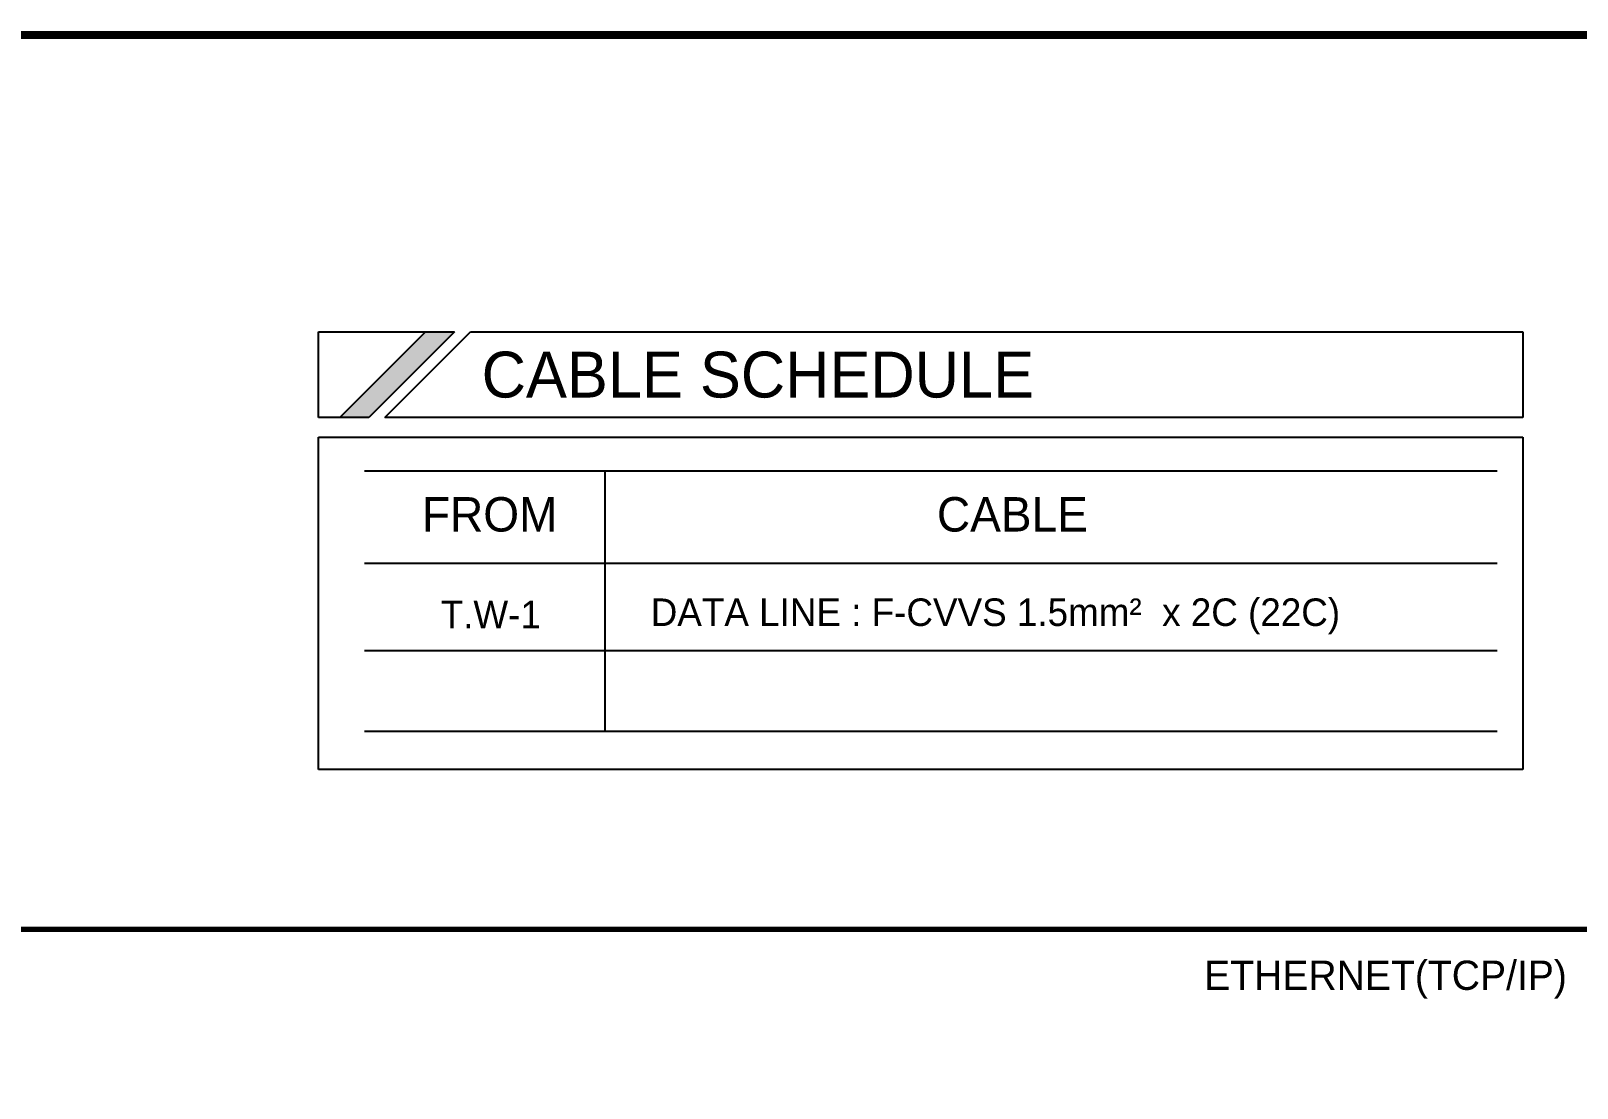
# Model space of a CAD drawing. Header units: millimetres. Extents: x 1282755 to 1285234, y -1758265 to -1757672.
# Drawn here: x 1282953.1 to 1283078.5, y -1758033.1 to -1757947.3 of the extents above; entities that cross this region are included whole.
import ezdxf
from ezdxf.enums import TextEntityAlignment as Align

# ---------------------------------------------------------------- set-up
doc = ezdxf.new("R2010")
doc.units = ezdxf.units.MM
doc.layers.add('MR', color=7, linetype='Continuous')
doc.styles.add('새굴림', font='NGULIM.TTF')

msp = doc.modelspace()

# ---------------------------------------------------------------- hatches: boundary and pattern name
at = {"layer": 'MR'}
msp.add_hatch(color=1, dxfattribs=at).paths.add_polyline_path([(1282987.43, -1757971.68), (1282985.07, -1757971.68), (1282978.11, -1757978.64), (1282980.47, -1757978.64)])

# ---------------------------------------------------------------- linework, layer by layer
at = {"layer": 'MR', "color": 1}
for p, q in [((1282976.38, -1757971.68), (1282987.43, -1757971.68)), ((1282976.38, -1757978.64), (1282976.38, -1757971.68)), ((1282978.11, -1757978.64), (1282985.07, -1757971.68)), ((1282987.43, -1757971.68), (1282980.47, -1757978.64)), ((1282981.78, -1757978.64), (1282988.73, -1757971.68)), ((1282988.73, -1757971.68), (1283074.13, -1757971.68)), ((1283074.13, -1757971.68), (1283074.13, -1757978.64)), ((1282980.47, -1757978.64), (1282976.38, -1757978.64)), ((1283074.13, -1757978.64), (1282981.78, -1757978.64)), ((1282976.38, -1758007.22), (1282976.38, -1757980.24)), ((1282976.38, -1757980.24), (1283074.13, -1757980.24)), ((1283074.13, -1757980.24), (1283074.13, -1758007.22)), ((1282980.12, -1757982.97), (1283071.63, -1757982.97)), ((1282980.12, -1757982.97), (1283072.03, -1757982.97)), ((1282999.63, -1757982.97), (1282999.63, -1758004.11)), ((1282980.12, -1757990.45), (1283072.03, -1757990.45)), ((1282980.12, -1757990.45), (1283072.03, -1757990.45)), ((1282980.12, -1757997.55), (1283072.03, -1757997.55)), ((1282980.12, -1758004.11), (1283072.03, -1758004.11)), ((1283074.13, -1758007.22), (1282976.38, -1758007.22))]:
    msp.add_line(p, q, dxfattribs=at)
at = {"layer": 'MR', "color": 1, "const_width": 0.662}
msp.add_lwpolyline([(1282851.13, -1757947.6), (1282851.13, -1758170.57), (1283094.64, -1758170.57), (1283094.64, -1757947.6)], close=True, dxfattribs=at)
at = {"layer": 'MR', "color": 0, "const_width": 0.434}
msp.add_lwpolyline([(1283084.08, -1758020.17), (1282861.55, -1758020.17)], dxfattribs=at)

# ---------------------------------------------------------------- texts
at = {"layer": 'MR', "color": 0, "style": '새굴림'}
msp.add_text('CABLE SCHEDULE', height=3.7236, dxfattribs=at).set_placement((1282989.63, -1757975.16), align=Align.MIDDLE_LEFT)
for s, p in [('FROM', (1282990.28, -1757986.5)), ('CABLE', (1283032.7, -1757986.5))]:
    msp.add_text(s, height=2.793, dxfattribs=at).set_placement(p, align=Align.MIDDLE_CENTER)
msp.add_text('T.W-1', height=2.234, dxfattribs=at).set_placement((1282990.37, -1757994.63), align=Align.MIDDLE)
msp.add_text('DATA LINE : F-CVVS 1.5mm²  x 2C (22C) ', height=2.2342, dxfattribs=at).set_placement((1283003.35, -1757995.56))
msp.add_text('ETHERNET(TCP/IP)', height=2.373, dxfattribs=at).set_placement((1283077.7, -1758025.09), align=Align.RIGHT)

doc.saveas('drawing.dxf')
